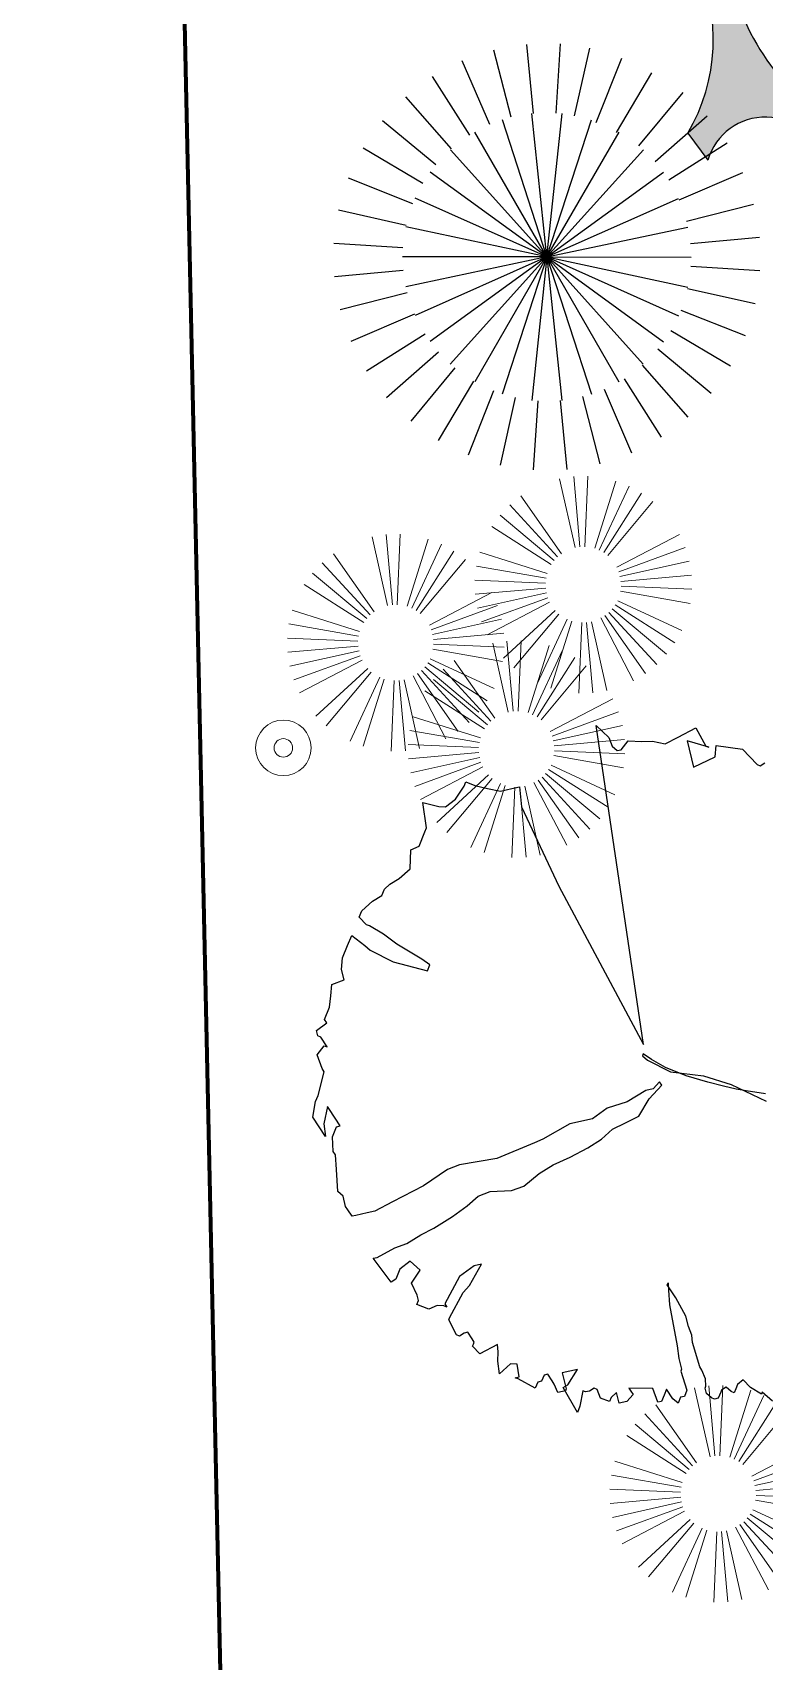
# Model space of a CAD drawing. Header units: millimetres. Extents: x 111 to 1506, y 14 to 566.
# Drawn here: x 221.747 to 223.723, y 174.241 to 178.639 of the extents above; entities that cross this region are included whole.
import ezdxf

# ---------------------------------------------------------------- set-up
doc = ezdxf.new("R2010")
doc.units = ezdxf.units.MM
for name, color, linetype, lineweight in [('Car', 222, 'Continuous', 13), ('G', 254, 'Continuous', 5), ('PALMERAS114', 114, 'Continuous', 5)]:
    doc.layers.add(name, color=color, linetype=linetype, lineweight=lineweight)
doc.layers.add('fer', color=8, linetype='Continuous')
doc.layers.add('FURN', color=253, linetype='Continuous')
doc.styles.add('ATTR', font='romans.shx', dxfattribs={"width": 0.8, "height": 2.52})

# ---------------------------------------------------------------- blocks, each defined once
blk = doc.blocks.new('abri')
at = {"layer": 'FURN'}
blk.add_hatch(color=256, dxfattribs=at).paths.add_polyline_path([(1541.4483, 14.7988), (1541.5053, 14.8935, -0.755152), (1541.367, 15.2521), (1541.2444, 15.2412, -0.169075), (1540.9762, 14.779), (1540.8625, 14.6983), (1540.9211, 14.6158, -0.248562)])
for p, q in [((1541.9232, 14.9911), (1541.8857, 15.2164)), ((1541.9975, 14.9976), (1541.9958, 15.2259)), ((1542.072, 14.9923), (1542.106, 15.2181)), ((1541.8507, 14.9732), (1541.7785, 15.1898)), ((1542.1447, 14.9754), (1542.2137, 15.1931)), ((1541.7819, 14.9441), (1541.6767, 15.1468)), ((1542.2139, 14.9474), (1542.3161, 15.1516)), ((1541.7186, 14.9046), (1541.5829, 15.0883)), ((1542.2779, 14.9088), (1542.4107, 15.0946)), ((1541.6622, 14.8557), (1541.4995, 15.0159)), ((1542.335, 14.8608), (1542.4953, 15.0235)), ((1542.384, 14.8044), (1542.5677, 14.94)), ((1541.6141, 14.7985), (1541.4284, 14.9313)), ((1541.4483, 14.7988), (1541.5053, 14.8935)), ((1541.5756, 14.7346), (1541.3713, 14.8367)), ((1542.4235, 14.741), (1542.6261, 14.8463)), ((1541.5476, 14.6654), (1541.3298, 14.7343)), ((1542.4525, 14.6723), (1542.6692, 14.7445)), ((1542.4705, 14.5998), (1542.6958, 14.6373)), ((1541.5342, 14.5804), (1541.3084, 14.6144)), ((1542.477, 14.5254), (1542.7053, 14.5272)), ((1541.5289, 14.5059), (1541.3006, 14.5041)), ((1541.5354, 14.4315), (1541.3101, 14.3941)), ((1542.4717, 14.451), (1542.6975, 14.4169)), ((1541.5498, 14.3713), (1541.3332, 14.2991)), ((1542.4548, 14.3782), (1542.6725, 14.3093)), ((1541.5789, 14.3026), (1541.3762, 14.1973)), ((1542.4267, 14.309), (1542.631, 14.2069)), ((1542.3882, 14.2451), (1542.574, 14.1123)), ((1541.6184, 14.2392), (1541.4347, 14.1036)), ((1542.3402, 14.1879), (1542.5029, 14.0277)), ((1541.6673, 14.1828), (1541.5071, 14.0201)), ((1541.7245, 14.1348), (1541.5916, 13.949)), ((1542.2838, 14.139), (1542.4194, 13.9553)), ((1541.7884, 14.0962), (1541.6863, 13.892)), ((1542.2204, 14.0995), (1542.3256, 13.8968)), ((1541.8576, 14.0682), (1541.7887, 13.8505)), ((1541.9303, 14.0513), (1541.8963, 13.8255)), ((1542.0048, 14.046), (1542.0066, 13.8176)), ((1542.0792, 14.0524), (1542.1166, 13.8272)), ((1542.1517, 14.0704), (1542.2239, 13.8538))]:
    blk.add_line(p, q, dxfattribs=at)
at = {"layer": 'FURN', "color": 62}
for q in [(1542.0174, 14.9973), (1541.8226, 14.9628), (1541.9182, 14.9903), (1542.1159, 14.9835), (1542.2094, 14.9496), (1541.7348, 14.916), (1542.2938, 14.897), (1541.6586, 14.852), (1542.3654, 14.8279), (1541.5975, 14.7736), (1542.4211, 14.7455), (1541.5539, 14.6841), (1542.4584, 14.6533), (1541.53, 14.5876), (1541.5266, 14.4882), (1541.5439, 14.3903), (1541.5813, 14.2981), (1541.637, 14.2157), (1541.7086, 14.1466), (1541.793, 14.094), (1541.8865, 14.06), (1541.985, 14.0463), (1542.4758, 14.5554), (1542.3437, 14.1916), (1542.4049, 14.27), (1542.4484, 14.3594), (1542.4724, 14.456), (1542.0842, 14.0533), (1542.1798, 14.0808), (1542.2676, 14.1276)]:
    blk.add_line((1542.0012, 14.5218), q, dxfattribs=at)
at = {"layer": 'FURN'}
for centre, radius, start, end in [((1540.4465, 15.3953), 0.8127, 301.6104, 349.0648), ((1541.4872, 15.0925), 0.1998, 126.9755, 275.2089), ((1541.3574, 14.2098), 0.596, 81.2227, 138.1085)]:
    blk.add_arc(centre, radius, start, end, dxfattribs=at)
blk = doc.blocks.new('EVG7')
for p, q in [((-9.21, 18.3), (-24.14, 54.35)), ((-6.59, 19.1), (-16.71, 56.87)), ((-3.91, 19.67), (-9.01, 58.4)), ((1.55, 19.67), (6.65, 58.4)), ((4.23, 19.1), (14.35, 56.87)), ((6.85, 18.3), (21.78, 54.35)), ((-13.82, 15.38), (-37.7, 46.51)), ((-11.62, 16.99), (-31.18, 50.87)), ((9.26, 16.99), (28.82, 50.87)), ((-16, 13.74), (-43.6, 41.34)), ((-17.84, 11.7), (-48.78, 35.44)), ((15.48, 11.7), (46.42, 35.44)), ((17.04, 9.43), (50.78, 28.91)), ((-20.59, 6.96), (-56.61, 21.87)), ((18.24, 6.96), (54.25, 21.87)), ((-21.61, 4.39), (-59.13, 14.44)), ((19.8, 1.68), (58.31, 6.74)), ((-22.19, -1.09), (-61.18, -1.09)), ((-22.16, -3.85), (-60.66, -8.92)), ((19.25, -6.56), (56.78, -16.62)), ((19.8, -3.85), (58.31, -8.92)), ((19.83, -1.09), (58.82, -1.09)), ((-20.59, -9.13), (-56.61, -24.05)), ((-19.4, -11.61), (-53.14, -31.09)), ((-17.84, -13.87), (-48.78, -37.61)), ((-13.82, -17.56), (-37.7, -48.69)), ((11.46, -17.56), (35.35, -48.69)), ((13.64, -15.91), (41.25, -43.51)), ((15.48, -13.87), (46.42, -37.61)), ((-11.62, -19.17), (-31.18, -53.05)), ((-9.21, -20.47), (-24.14, -56.52)), ((-6.59, -21.27), (-16.71, -59.04)), ((-3.91, -21.84), (-9.01, -60.57)), ((-1.18, -22.12), (-1.18, -61.09)), ((4.23, -21.27), (14.35, -59.04)), ((6.85, -20.47), (21.78, -56.52)), ((9.26, -19.17), (28.82, -53.05))]:
    blk.add_line(p, q)
at = {"style": 'ATTR', "width": 0.8, "flags": 9}
blk.add_attdef('ESTCODE', (0, 0), '', height=0.7, dxfattribs=at)
blk = doc.blocks.new('tr')
at = {"layer": 'fer', "color": 97}
for p, q in [((1379.4551, 206.4748), (1379.4432, 206.4401)), ((1379.4551, 206.4748), (1379.4432, 206.4401)), ((1379.4492, 206.4401), (1379.4432, 206.4054)), ((1379.4432, 206.4401), (1379.4492, 206.4401)), ((1379.4492, 206.4401), (1379.4432, 206.4054)), ((1379.4432, 206.4401), (1379.4492, 206.4401)), ((1379.4432, 206.4054), (1379.4313, 206.3794)), ((1379.4432, 206.4054), (1379.4313, 206.3794)), ((1379.4313, 206.3794), (1379.4492, 206.3708)), ((1379.4313, 206.3794), (1379.4313, 206.3794)), ((1379.4313, 206.3794), (1379.4492, 206.3708)), ((1379.4313, 206.3794), (1379.4313, 206.3794)), ((1379.4432, 206.4054), (1379.4432, 206.4054)), ((1379.4432, 206.4054), (1379.4432, 206.4054)), ((1379.4492, 206.3708), (1379.4611, 206.3708)), ((1379.4492, 206.3708), (1379.4611, 206.3708)), ((1379.4611, 206.3708), (1379.473, 206.3708)), ((1379.4611, 206.3708), (1379.473, 206.3708)), ((1379.473, 206.3621), (1379.467, 206.3448)), ((1379.473, 206.3621), (1379.467, 206.3448)), ((1379.473, 206.3708), (1379.473, 206.3621)), ((1379.473, 206.3708), (1379.473, 206.3621)), ((1379.467, 206.3448), (1379.4789, 206.3361)), ((1379.467, 206.3448), (1379.467, 206.3448)), ((1379.467, 206.3448), (1379.4789, 206.3361)), ((1379.467, 206.3448), (1379.467, 206.3448)), ((1379.4789, 206.3361), (1379.4849, 206.3361)), ((1379.4789, 206.3361), (1379.4849, 206.3361)), ((1379.4849, 206.3361), (1379.5027, 206.3361)), ((1379.4849, 206.3361), (1379.5027, 206.3361)), ((1379.5027, 206.3361), (1379.5087, 206.3274)), ((1379.5027, 206.3361), (1379.5087, 206.3274)), ((1379.5087, 206.3188), (1379.5027, 206.3014)), ((1379.5087, 206.3188), (1379.5027, 206.3014)), ((1379.5087, 206.3274), (1379.5087, 206.3188)), ((1379.5087, 206.3274), (1379.5087, 206.3188)), ((1379.467, 206.2841), (1379.4492, 206.2668)), ((1379.467, 206.2841), (1379.4492, 206.2668)), ((1379.4849, 206.2928), (1379.467, 206.2841)), ((1379.4849, 206.2928), (1379.467, 206.2841)), ((1379.4908, 206.2928), (1379.4849, 206.2928)), ((1379.4908, 206.2928), (1379.4849, 206.2928)), ((1379.5027, 206.3014), (1379.4908, 206.2928)), ((1379.5027, 206.3014), (1379.4908, 206.2928)), ((1379.4432, 206.2581), (1379.3897, 206.2148)), ((1379.4432, 206.2581), (1379.3897, 206.2148)), ((1379.4492, 206.2668), (1379.4432, 206.2581)), ((1379.4492, 206.2668), (1379.4432, 206.2581)), ((1379.473, 206.2148), (1379.5146, 206.2495)), ((1379.473, 206.2148), (1379.5146, 206.2495)), ((1379.5146, 206.2495), (1379.5325, 206.2495)), ((1379.5146, 206.2495), (1379.5325, 206.2495)), ((1379.5325, 206.2495), (1379.5384, 206.2408)), ((1379.5325, 206.2495), (1379.5384, 206.2408)), ((1379.5384, 206.2408), (1379.5563, 206.2408)), ((1379.5384, 206.2408), (1379.5563, 206.2408)), ((1379.5563, 206.2408), (1379.5503, 206.2235)), ((1379.5563, 206.2408), (1379.5503, 206.2235)), ((1379.354, 206.1888), (1379.3302, 206.1715)), ((1379.354, 206.1888), (1379.3302, 206.1715)), ((1379.3718, 206.2061), (1379.354, 206.1888)), ((1379.3718, 206.2061), (1379.354, 206.1888)), ((1379.3897, 206.2148), (1379.3718, 206.2061)), ((1379.3897, 206.2148), (1379.3718, 206.2061)), ((1379.4135, 206.1801), (1379.4432, 206.1975)), ((1379.4135, 206.1801), (1379.4432, 206.1975)), ((1379.4432, 206.1975), (1379.467, 206.2148)), ((1379.4432, 206.1975), (1379.467, 206.2148)), ((1379.467, 206.2148), (1379.473, 206.2148)), ((1379.467, 206.2148), (1379.473, 206.2148)), ((1379.5503, 206.2235), (1379.5325, 206.1975)), ((1379.5503, 206.2235), (1379.5325, 206.1975)), ((1379.5325, 206.1975), (1379.5503, 206.1975)), ((1379.5325, 206.1975), (1379.5503, 206.1975)), ((1379.5741, 206.1888), (1379.5444, 206.1628)), ((1379.5741, 206.1888), (1379.5444, 206.1628)), ((1379.5503, 206.1975), (1379.5682, 206.1975)), ((1379.5503, 206.1975), (1379.5682, 206.1975)), ((1379.5682, 206.1975), (1379.5741, 206.1888)), ((1379.5682, 206.1975), (1379.5741, 206.1888)), ((1378.6934, 206.1455), (1378.7053, 206.0935)), ((1378.6934, 206.1455), (1378.7053, 206.0935)), ((1378.7053, 206.0501), (1378.7112, 206.1541)), ((1378.7053, 206.0501), (1378.7112, 206.1541)), ((1379.3302, 206.1715), (1379.2944, 206.1281)), ((1379.3302, 206.1715), (1379.2944, 206.1281)), ((1379.3182, 206.1195), (1379.4135, 206.1801)), ((1379.3182, 206.1195), (1379.4135, 206.1801)), ((1379.5444, 206.1628), (1379.5682, 206.1021)), ((1379.5444, 206.1628), (1379.5682, 206.1021)), ((1379.2647, 206.0935), (1379.2825, 206.1021)), ((1379.2647, 206.0935), (1379.2825, 206.1021)), ((1379.2944, 206.1281), (1379.2706, 206.0935)), ((1379.2944, 206.1281), (1379.2706, 206.0935)), ((1379.2825, 206.1021), (1379.3182, 206.1195)), ((1379.2825, 206.1021), (1379.3182, 206.1195)), ((1379.5682, 206.1021), (1379.5741, 206.1108)), ((1379.5682, 206.1021), (1379.5741, 206.1108)), ((1379.5741, 206.1108), (1379.5801, 206.1195)), ((1379.5741, 206.1108), (1379.5801, 206.1195)), ((1379.5801, 206.1195), (1379.6039, 206.1108)), ((1379.5801, 206.1195), (1379.6039, 206.1108)), ((1379.6039, 206.1108), (1379.6158, 206.0935)), ((1379.6039, 206.1108), (1379.6158, 206.0935)), ((1378.7053, 206.0935), (1378.7112, 206.0675)), ((1378.7053, 206.0935), (1378.7112, 206.0675)), ((1378.7112, 206.0675), (1378.7172, 206.0328)), ((1378.7112, 206.0675), (1378.7172, 206.0328)), ((1379.2706, 206.0935), (1379.2647, 206.0935)), ((1379.2706, 206.0935), (1379.2647, 206.0935)), ((1379.6158, 206.0935), (1379.592, 206.0761)), ((1379.6158, 206.0935), (1379.592, 206.0761)), ((1379.592, 206.0761), (1379.6099, 206.0675)), ((1379.592, 206.0761), (1379.6099, 206.0675)), ((1379.6099, 206.0675), (1379.6218, 206.0675)), ((1379.6099, 206.0675), (1379.6218, 206.0675)), ((1379.6218, 206.0675), (1379.6218, 206.0415)), ((1379.6218, 206.0675), (1379.6218, 206.0415)), ((1378.7112, 205.9722), (1378.7053, 206.0501)), ((1378.7112, 205.9722), (1378.7053, 206.0501)), ((1378.7172, 206.0328), (1378.7231, 205.9895)), ((1378.7172, 206.0328), (1378.7231, 205.9895)), ((1379.6218, 206.0415), (1379.6039, 206.0241)), ((1379.6218, 206.0415), (1379.6039, 206.0241)), ((1379.6039, 206.0241), (1379.6039, 206.0155)), ((1379.6039, 206.0241), (1379.6039, 206.0155)), ((1379.6039, 206.0155), (1379.6158, 206.0068)), ((1379.6039, 206.0155), (1379.6158, 206.0068)), ((1378.735, 205.8855), (1378.7112, 205.9722)), ((1378.735, 205.8855), (1378.7112, 205.9722)), ((1378.7231, 205.9895), (1378.7291, 205.9288)), ((1378.7231, 205.9895), (1378.7291, 205.9288)), ((1379.6158, 206.0068), (1379.6218, 205.9981)), ((1379.6158, 206.0068), (1379.6218, 205.9981)), ((1379.6218, 205.9895), (1379.6634, 205.9981)), ((1379.6218, 205.9981), (1379.6218, 205.9895)), ((1379.6218, 205.9895), (1379.6634, 205.9981)), ((1379.6218, 205.9981), (1379.6218, 205.9895)), ((1379.6813, 205.9981), (1379.6337, 205.9375)), ((1379.6813, 205.9981), (1379.6337, 205.9375)), ((1379.6634, 205.9981), (1379.6813, 205.9981)), ((1379.6634, 205.9981), (1379.6813, 205.9981)), ((1378.7291, 205.9288), (1378.7291, 205.8682)), ((1378.7291, 205.9288), (1378.7291, 205.8682)), ((1379.5741, 205.9548), (1379.598, 205.9202)), ((1379.6218, 205.9462), (1379.5741, 205.9548)), ((1379.5741, 205.9548), (1379.598, 205.9202)), ((1379.6218, 205.9462), (1379.5741, 205.9548)), ((1379.598, 205.9202), (1379.6337, 205.9462)), ((1379.598, 205.9202), (1379.6337, 205.9462)), ((1379.6337, 205.9375), (1379.6218, 205.9462)), ((1379.6337, 205.9375), (1379.6218, 205.9462)), ((1379.6337, 205.9462), (1379.6396, 205.9462)), ((1379.6337, 205.9462), (1379.6396, 205.9462)), ((1379.6515, 205.9288), (1379.6337, 205.9115)), ((1379.6515, 205.9288), (1379.6337, 205.9115)), ((1379.6396, 205.9462), (1379.6515, 205.9288)), ((1379.6396, 205.9462), (1379.6515, 205.9288)), ((1378.7291, 205.8162), (1378.735, 205.8855)), ((1378.7291, 205.8162), (1378.735, 205.8855)), ((1379.6277, 205.9028), (1379.6158, 205.8855)), ((1379.6277, 205.9028), (1379.6158, 205.8855)), ((1379.6158, 205.8855), (1379.6218, 205.8768)), ((1379.6158, 205.8855), (1379.6218, 205.8768)), ((1379.6337, 205.9115), (1379.6277, 205.9028)), ((1379.6337, 205.9115), (1379.6277, 205.9028)), ((1379.6337, 205.9115), (1379.6337, 205.9115)), ((1379.6337, 205.9115), (1379.6337, 205.9115)), ((1378.7291, 205.8682), (1378.7231, 205.8248)), ((1378.7291, 205.8682), (1378.7231, 205.8248)), ((1378.7767, 205.8768), (1378.7707, 205.8682)), ((1378.7767, 205.8768), (1378.7707, 205.8682)), ((1378.7707, 205.8682), (1378.7946, 205.8595)), ((1378.7707, 205.8682), (1378.7946, 205.8595)), ((1378.8243, 205.8595), (1378.7767, 205.8768)), ((1378.8243, 205.8595), (1378.7767, 205.8768)), ((1378.7946, 205.8595), (1378.8065, 205.8422)), ((1378.7946, 205.8595), (1378.8065, 205.8422)), ((1378.8065, 205.8422), (1378.8541, 205.8075)), ((1378.8065, 205.8422), (1378.8541, 205.8075)), ((1378.8779, 205.8508), (1378.8243, 205.8595)), ((1378.8779, 205.8508), (1378.8243, 205.8595)), ((1378.9076, 205.8248), (1378.8779, 205.8508)), ((1378.9076, 205.8248), (1378.8779, 205.8508)), ((1379.6218, 205.8768), (1379.6396, 205.8768)), ((1379.6218, 205.8768), (1379.6396, 205.8768)), ((1379.6396, 205.8768), (1379.6456, 205.8682)), ((1379.6396, 205.8768), (1379.6456, 205.8682)), ((1379.6456, 205.8682), (1379.6634, 205.8682)), ((1379.6456, 205.8682), (1379.6456, 205.8682)), ((1379.6456, 205.8682), (1379.6634, 205.8682)), ((1379.6456, 205.8682), (1379.6456, 205.8682)), ((1379.6634, 205.8682), (1379.6575, 205.8162)), ((1379.6634, 205.8682), (1379.6575, 205.8162)), ((1377.8543, 205.7382), (1377.8781, 205.7902)), ((1377.8543, 205.7382), (1377.8781, 205.7902)), ((1377.8781, 205.7988), (1377.8662, 205.8075)), ((1377.8781, 205.7988), (1377.8662, 205.8075)), ((1377.8781, 205.7902), (1377.8781, 205.7988)), ((1377.8781, 205.7902), (1377.8781, 205.7988)), ((1378.6934, 205.7902), (1377.9435, 205.3482)), ((1378.6934, 205.7902), (1377.9435, 205.3482)), ((1378.3839, 205.4175), (1378.6934, 205.7902)), ((1378.3839, 205.4175), (1378.6934, 205.7902)), ((1378.7231, 205.8248), (1378.7172, 205.7988)), ((1378.7231, 205.8248), (1378.7172, 205.7988)), ((1378.7172, 205.7988), (1378.7231, 205.7988)), ((1378.7172, 205.7988), (1378.7231, 205.7988)), ((1378.7231, 205.7988), (1378.7291, 205.8162)), ((1378.7231, 205.7988), (1378.7291, 205.8162)), ((1378.8541, 205.8075), (1378.8898, 205.7642)), ((1378.8541, 205.8075), (1378.8898, 205.7642)), ((1378.9374, 205.7988), (1378.9076, 205.8248)), ((1378.9374, 205.7988), (1378.9076, 205.8248)), ((1378.9731, 205.7815), (1378.9374, 205.7988)), ((1378.9731, 205.7815), (1378.9374, 205.7988)), ((1379.6515, 205.8162), (1379.6218, 205.7988)), ((1379.6515, 205.8162), (1379.6218, 205.7988)), ((1379.6218, 205.7988), (1379.6277, 205.7815)), ((1379.6218, 205.7988), (1379.6277, 205.7815)), ((1379.6575, 205.8075), (1379.6515, 205.8162)), ((1379.6575, 205.8075), (1379.6515, 205.8162)), ((1379.6575, 205.8162), (1379.6575, 205.8075)), ((1379.6575, 205.8162), (1379.6575, 205.8075)), ((1378.8898, 205.7642), (1378.9314, 205.7382)), ((1378.8898, 205.7642), (1378.9314, 205.7382)), ((1379.0088, 205.7555), (1378.9731, 205.7815)), ((1379.0088, 205.7555), (1378.9731, 205.7815)), ((1379.0505, 205.7208), (1379.0088, 205.7555)), ((1379.0505, 205.7208), (1379.0088, 205.7555)), ((1379.6337, 205.7468), (1379.6099, 205.7382)), ((1379.6337, 205.7468), (1379.6099, 205.7382)), ((1379.6277, 205.7815), (1379.6634, 205.7642)), ((1379.6277, 205.7815), (1379.6634, 205.7642)), ((1379.6634, 205.7642), (1379.6337, 205.7468)), ((1379.6634, 205.7642), (1379.6337, 205.7468)), ((1379.6634, 205.7642), (1379.6634, 205.7642)), ((1379.6634, 205.7642), (1379.6634, 205.7642)), ((1377.8721, 205.6688), (1377.8543, 205.7382)), ((1377.8721, 205.6688), (1377.8543, 205.7382)), ((1378.9314, 205.7382), (1378.9671, 205.6862)), ((1378.9314, 205.7382), (1378.9671, 205.6862)), ((1379.0862, 205.6862), (1379.0505, 205.7208)), ((1379.0862, 205.6862), (1379.0505, 205.7208)), ((1379.6099, 205.7382), (1379.592, 205.7295)), ((1379.6099, 205.7382), (1379.592, 205.7295)), ((1379.592, 205.7295), (1379.6337, 205.6948)), ((1379.592, 205.7295), (1379.6337, 205.6948)), ((1377.9019, 205.6775), (1377.8721, 205.6688)), ((1377.9019, 205.6775), (1377.8721, 205.6688)), ((1377.9495, 205.6342), (1377.9019, 205.6775)), ((1377.9495, 205.6342), (1377.9019, 205.6775)), ((1378.9671, 205.6862), (1379.0326, 205.6342)), ((1378.9671, 205.6862), (1379.0326, 205.6342)), ((1379.1219, 205.6602), (1379.0862, 205.6862)), ((1379.1219, 205.6602), (1379.0862, 205.6862)), ((1379.1695, 205.6342), (1379.1219, 205.6602)), ((1379.1695, 205.6342), (1379.1219, 205.6602)), ((1379.6039, 205.6602), (1379.592, 205.6429)), ((1379.6039, 205.6602), (1379.592, 205.6429)), ((1379.6099, 205.6688), (1379.6039, 205.6602)), ((1379.6099, 205.6688), (1379.6039, 205.6602)), ((1379.6158, 205.6688), (1379.6099, 205.6688)), ((1379.6158, 205.6688), (1379.6099, 205.6688)), ((1379.6218, 205.6688), (1379.6158, 205.6688)), ((1379.6218, 205.6688), (1379.6158, 205.6688)), ((1379.6337, 205.6948), (1379.6218, 205.6688)), ((1379.6337, 205.6948), (1379.6218, 205.6688)), ((1379.6337, 205.6948), (1379.6337, 205.6948)), ((1379.6337, 205.6948), (1379.6337, 205.6948)), ((1377.8483, 205.5995), (1377.884, 205.6429)), ((1377.8483, 205.5995), (1377.884, 205.6429)), ((1377.884, 205.6515), (1377.89, 205.5909)), ((1377.884, 205.6515), (1377.884, 205.6515)), ((1377.884, 205.6429), (1377.884, 205.6515)), ((1377.884, 205.6515), (1377.89, 205.5909)), ((1377.884, 205.6515), (1377.884, 205.6515)), ((1377.884, 205.6429), (1377.884, 205.6515)), ((1377.89, 205.5909), (1377.9495, 205.6342)), ((1377.89, 205.5909), (1377.9495, 205.6342)), ((1379.0326, 205.6342), (1379.0505, 205.6169)), ((1379.0326, 205.6342), (1379.0505, 205.6169)), ((1379.0505, 205.6169), (1379.1278, 205.5389)), ((1379.0505, 205.6169), (1379.1278, 205.5389)), ((1379.1933, 205.6082), (1379.1695, 205.6342)), ((1379.1933, 205.6082), (1379.1695, 205.6342)), ((1379.6099, 205.6169), (1379.5801, 205.5822)), ((1379.6099, 205.6169), (1379.5801, 205.5822)), ((1379.592, 205.6429), (1379.598, 205.6342)), ((1379.592, 205.6429), (1379.598, 205.6342)), ((1379.598, 205.6342), (1379.6099, 205.6255)), ((1379.598, 205.6342), (1379.6099, 205.6255)), ((1379.6099, 205.6255), (1379.6099, 205.6169)), ((1379.6099, 205.6255), (1379.6099, 205.6169)), ((1377.89, 205.5649), (1377.8483, 205.5995)), ((1377.89, 205.5649), (1377.8483, 205.5995)), ((1379.2171, 205.5562), (1379.1933, 205.6082)), ((1379.2171, 205.5562), (1379.1933, 205.6082)), ((1379.4075, 205.6082), (1379.4194, 205.5909)), ((1379.473, 205.5995), (1379.4075, 205.6082)), ((1379.4075, 205.6082), (1379.4194, 205.5909)), ((1379.473, 205.5995), (1379.4075, 205.6082)), ((1379.4194, 205.5909), (1379.4611, 205.5649)), ((1379.4194, 205.5909), (1379.4611, 205.5649)), ((1379.4968, 205.5909), (1379.473, 205.5995)), ((1379.4968, 205.5909), (1379.473, 205.5995)), ((1379.5741, 205.5822), (1379.4968, 205.5909)), ((1379.5741, 205.5822), (1379.4968, 205.5909)), ((1379.5801, 205.5822), (1379.5741, 205.5822)), ((1379.5801, 205.5822), (1379.5741, 205.5822)), ((1377.9197, 205.5389), (1377.89, 205.5649)), ((1377.9197, 205.5389), (1377.89, 205.5649)), ((1377.9257, 205.5042), (1377.9197, 205.5389)), ((1377.9257, 205.5042), (1377.9197, 205.5389)), ((1379.1278, 205.5389), (1379.1814, 205.4522)), ((1379.1278, 205.5389), (1379.1814, 205.4522)), ((1379.2409, 205.5302), (1379.2171, 205.5562)), ((1379.2409, 205.5302), (1379.2171, 205.5562)), ((1379.2766, 205.5129), (1379.2409, 205.5302)), ((1379.2766, 205.5129), (1379.2409, 205.5302)), ((1379.4611, 205.5649), (1379.5444, 205.5562)), ((1379.4611, 205.5649), (1379.5444, 205.5562)), ((1379.5444, 205.5562), (1379.5503, 205.5649)), ((1379.5444, 205.5562), (1379.5503, 205.5649)), ((1379.5503, 205.5649), (1379.5503, 205.5562)), ((1379.5503, 205.5649), (1379.5503, 205.5562)), ((1379.5503, 205.5562), (1379.5563, 205.5389)), ((1379.5503, 205.5562), (1379.5563, 205.5389)), ((1379.5563, 205.5389), (1379.5741, 205.5215)), ((1379.5563, 205.5389), (1379.5741, 205.5215)), ((1377.9376, 205.4782), (1377.9257, 205.5042)), ((1377.9376, 205.4782), (1377.9257, 205.5042)), ((1379.3182, 205.4869), (1379.2766, 205.5129)), ((1379.3182, 205.4869), (1379.2766, 205.5129)), ((1379.3659, 205.4522), (1379.3182, 205.4869)), ((1379.3659, 205.4522), (1379.3182, 205.4869)), ((1379.5622, 205.4869), (1379.5503, 205.4782)), ((1379.5622, 205.4869), (1379.5503, 205.4782)), ((1379.5741, 205.4869), (1379.5622, 205.4869)), ((1379.5741, 205.4869), (1379.5622, 205.4869)), ((1379.5741, 205.5215), (1379.5741, 205.5042)), ((1379.5741, 205.5215), (1379.5741, 205.5042)), ((1379.5741, 205.5042), (1379.5741, 205.4869)), ((1379.5741, 205.5042), (1379.5741, 205.4869)), ((1377.9495, 205.4435), (1377.9376, 205.4782)), ((1377.9495, 205.4435), (1377.9376, 205.4782)), ((1377.9793, 205.4349), (1377.9495, 205.4435)), ((1377.9793, 205.4349), (1377.9495, 205.4435)), ((1379.1814, 205.4522), (1379.2052, 205.4262)), ((1379.1814, 205.4522), (1379.2052, 205.4262)), ((1379.3956, 205.4262), (1379.3659, 205.4522)), ((1379.3956, 205.4262), (1379.3659, 205.4522)), ((1379.4849, 205.4609), (1379.473, 205.4262)), ((1379.4849, 205.4609), (1379.473, 205.4262)), ((1379.5265, 205.4522), (1379.4849, 205.4609)), ((1379.5265, 205.4522), (1379.4849, 205.4609)), ((1379.5503, 205.4782), (1379.5265, 205.4522)), ((1379.5503, 205.4782), (1379.5265, 205.4522)), ((1379.5503, 205.4782), (1379.5503, 205.4782)), ((1379.5503, 205.4782), (1379.5503, 205.4782)), ((1377.9614, 205.3915), (1377.9793, 205.4089)), ((1377.9614, 205.3915), (1377.9793, 205.4089)), ((1377.9852, 205.4262), (1377.9793, 205.4349)), ((1377.9852, 205.4262), (1377.9793, 205.4349)), ((1377.9793, 205.4089), (1377.9852, 205.4262)), ((1377.9793, 205.4089), (1377.9852, 205.4262)), ((1378.2232, 205.2442), (1378.3839, 205.4175)), ((1378.2232, 205.2442), (1378.3839, 205.4175)), ((1379.2052, 205.4262), (1379.2706, 205.3829)), ((1379.2052, 205.4262), (1379.2706, 205.3829)), ((1379.4313, 205.4002), (1379.3956, 205.4262)), ((1379.4313, 205.4002), (1379.3956, 205.4262)), ((1379.4551, 205.3742), (1379.4313, 205.4002)), ((1379.4551, 205.3742), (1379.4313, 205.4002)), ((1379.473, 205.4262), (1379.5027, 205.4089)), ((1379.473, 205.4262), (1379.5027, 205.4089)), ((1379.5027, 205.4089), (1379.5325, 205.4089)), ((1379.5027, 205.4089), (1379.5325, 205.4089)), ((1379.5444, 205.4002), (1379.5027, 205.3309)), ((1379.5444, 205.4002), (1379.5027, 205.3309)), ((1379.5325, 205.4089), (1379.5444, 205.4002)), ((1379.5325, 205.4089), (1379.5444, 205.4002)), ((1377.9435, 205.3482), (1377.9614, 205.3915)), ((1377.9435, 205.3482), (1377.9614, 205.3915)), ((1379.2706, 205.3829), (1379.3421, 205.3222)), ((1379.2706, 205.3829), (1379.3421, 205.3222)), ((1379.4968, 205.3396), (1379.4551, 205.3742)), ((1379.4968, 205.3396), (1379.4551, 205.3742)), ((1377.9435, 205.3482), (1377.9435, 205.3482)), ((1377.9435, 205.3482), (1377.9435, 205.3482)), ((1379.3421, 205.3222), (1379.3837, 205.2876)), ((1379.3421, 205.3222), (1379.3837, 205.2876)), ((1379.5027, 205.3309), (1379.4968, 205.3396)), ((1379.5027, 205.3309), (1379.4968, 205.3396)), ((1379.3837, 205.2876), (1379.3956, 205.2702)), ((1379.3837, 205.2876), (1379.3956, 205.2702)), ((1379.3956, 205.2702), (1379.4135, 205.2442)), ((1379.3956, 205.2702), (1379.4135, 205.2442)), ((1378.1756, 205.2182), (1378.2232, 205.2442)), ((1378.1756, 205.2182), (1378.2232, 205.2442)), ((1379.4194, 205.2356), (1379.4075, 205.2182)), ((1379.4194, 205.2356), (1379.4075, 205.2182)), ((1379.4135, 205.2442), (1379.4194, 205.2356)), ((1379.4135, 205.2442), (1379.4135, 205.2442)), ((1379.4135, 205.2442), (1379.4194, 205.2356)), ((1379.4135, 205.2442), (1379.4135, 205.2442)), ((1378.1756, 205.2182), (1378.1756, 205.2182)), ((1378.1756, 205.2182), (1378.1756, 205.2182)), ((1378.1875, 205.2009), (1378.1756, 205.2182)), ((1378.1756, 205.2182), (1378.1756, 205.2182)), ((1378.1756, 205.2182), (1378.1756, 205.2182)), ((1378.1875, 205.2009), (1378.1756, 205.2182)), ((1378.2054, 205.1749), (1378.1875, 205.2009)), ((1378.2054, 205.1749), (1378.1875, 205.2009)), ((1378.2113, 205.1402), (1378.2054, 205.1749)), ((1378.2113, 205.1402), (1378.2054, 205.1749)), ((1378.7112, 205.1749), (1378.7053, 205.1489)), ((1378.7112, 205.1749), (1378.7053, 205.1489)), ((1378.7291, 205.1749), (1378.7112, 205.1749)), ((1378.7291, 205.1749), (1378.7112, 205.1749)), ((1378.741, 205.0796), (1378.7291, 205.1749)), ((1378.741, 205.0796), (1378.7291, 205.1749)), ((1379.3718, 205.1749), (1379.3182, 205.1489)), ((1379.3718, 205.1749), (1379.3182, 205.1489)), ((1379.3778, 205.1922), (1379.3718, 205.1749)), ((1379.3778, 205.1922), (1379.3718, 205.1749)), ((1379.4016, 205.2096), (1379.3778, 205.1922)), ((1379.4016, 205.2096), (1379.3778, 205.1922)), ((1379.3778, 205.1922), (1379.3778, 205.1922)), ((1379.3778, 205.1922), (1379.3778, 205.1922)), ((1379.3778, 205.1922), (1379.3778, 205.1922)), ((1379.3778, 205.1922), (1379.3778, 205.1922)), ((1379.4075, 205.2182), (1379.4016, 205.2096)), ((1379.4075, 205.2182), (1379.4016, 205.2096)), ((1378.2113, 205.1402), (1378.2113, 205.1402)), ((1378.2173, 205.1056), (1378.2113, 205.1402)), ((1378.2113, 205.1402), (1378.2113, 205.1402)), ((1378.2173, 205.1056), (1378.2113, 205.1402)), ((1378.7053, 205.1489), (1378.6934, 205.0709)), ((1378.7053, 205.1489), (1378.6934, 205.0709)), ((1379.2825, 205.1316), (1379.2766, 205.1229)), ((1379.2825, 205.1316), (1379.2766, 205.1229)), ((1379.3182, 205.1489), (1379.2825, 205.1316)), ((1379.3182, 205.1489), (1379.2825, 205.1316)), ((1379.3182, 205.1489), (1379.3182, 205.1489)), ((1379.3182, 205.1489), (1379.3182, 205.1489)), ((1378.2173, 205.0796), (1378.2173, 205.1056)), ((1378.2173, 205.0796), (1378.2173, 205.1056)), ((1379.2052, 205.1142), (1379.1754, 205.0709)), ((1379.2052, 205.1142), (1379.1754, 205.0709)), ((1379.2111, 205.1056), (1379.2052, 205.1142)), ((1379.2111, 205.1056), (1379.2052, 205.1142)), ((1379.2409, 205.1056), (1379.2111, 205.1056)), ((1379.2409, 205.1056), (1379.2111, 205.1056)), ((1379.2468, 205.0882), (1379.2111, 205.0363)), ((1379.2468, 205.0882), (1379.2111, 205.0363)), ((1379.2171, 205.0709), (1379.2468, 205.0882)), ((1379.2171, 205.0709), (1379.2468, 205.0882)), ((1379.2766, 205.1229), (1379.2409, 205.1056)), ((1379.2766, 205.1229), (1379.2409, 205.1056)), ((1378.2292, 205.0796), (1378.2173, 205.0796)), ((1378.2292, 205.0796), (1378.2173, 205.0796)), ((1378.2709, 205.0709), (1378.2292, 205.0796)), ((1378.2709, 205.0709), (1378.2292, 205.0796)), ((1378.3006, 205.0536), (1378.2709, 205.0709)), ((1378.3006, 205.0536), (1378.2709, 205.0709)), ((1378.3066, 205.0363), (1378.3006, 205.0536)), ((1378.3066, 205.0363), (1378.3006, 205.0536)), ((1378.6934, 205.0709), (1378.6815, 205.0276)), ((1378.6934, 205.0709), (1378.6815, 205.0276)), ((1378.735, 205.0103), (1378.741, 205.0796)), ((1378.735, 205.0103), (1378.741, 205.0796)), ((1379.1695, 205.0622), (1379.2171, 205.0709)), ((1379.1754, 205.0709), (1379.1695, 205.0622)), ((1379.1695, 205.0622), (1379.2171, 205.0709)), ((1379.1754, 205.0709), (1379.1695, 205.0622)), ((1378.3125, 204.9929), (1378.3066, 205.0363)), ((1378.3125, 204.9929), (1378.3066, 205.0363)), ((1378.372, 205.0276), (1378.3125, 204.9929)), ((1378.372, 205.0276), (1378.3125, 204.9929)), ((1378.3839, 205.0276), (1378.372, 205.0276)), ((1378.3839, 205.0276), (1378.372, 205.0276)), ((1378.4256, 205.0276), (1378.3839, 205.0276)), ((1378.4256, 205.0276), (1378.3839, 205.0276)), ((1378.4434, 205.0103), (1378.4256, 205.0276)), ((1378.4434, 205.0103), (1378.4256, 205.0276)), ((1378.491, 205.0276), (1378.4434, 205.0103)), ((1378.491, 205.0276), (1378.4434, 205.0103)), ((1378.5268, 205.0103), (1378.491, 205.0276)), ((1378.5268, 205.0103), (1378.491, 205.0276)), ((1378.5506, 204.9929), (1378.5268, 205.0103)), ((1378.5506, 204.9929), (1378.5268, 205.0103)), ((1378.6815, 205.0276), (1378.6755, 204.9843)), ((1378.6815, 205.0276), (1378.6755, 204.9843)), ((1378.7291, 204.9929), (1378.735, 205.0103)), ((1378.7291, 204.9929), (1378.735, 205.0103)), ((1379.0207, 205.0016), (1379.0028, 204.9756)), ((1379.0207, 205.0016), (1379.0028, 204.9756)), ((1379.0207, 204.9929), (1379.0207, 205.0016)), ((1379.0207, 204.9929), (1379.0207, 205.0016)), ((1379.0802, 205.0103), (1379.0505, 204.9843)), ((1379.0802, 205.0103), (1379.0505, 204.9843)), ((1379.0862, 205.0189), (1379.0802, 205.0103)), ((1379.0862, 205.0189), (1379.0802, 205.0103)), ((1379.1516, 205.0276), (1379.0862, 205.0189)), ((1379.1516, 205.0276), (1379.0862, 205.0189)), ((1379.0862, 205.0189), (1379.0862, 205.0189)), ((1379.0862, 205.0189), (1379.0862, 205.0189)), ((1379.1695, 205.0276), (1379.1516, 205.0276)), ((1379.1695, 205.0276), (1379.1516, 205.0276)), ((1379.2111, 205.0363), (1379.1695, 205.0276)), ((1379.2111, 205.0363), (1379.1695, 205.0276)), ((1378.5684, 204.9843), (1378.5506, 204.9929)), ((1378.5684, 204.9843), (1378.5506, 204.9929)), ((1378.5863, 204.9843), (1378.5684, 204.9843)), ((1378.5863, 204.9843), (1378.5684, 204.9843)), ((1378.6101, 204.9669), (1378.5863, 204.9843)), ((1378.6101, 204.9669), (1378.5863, 204.9843)), ((1378.6458, 204.9496), (1378.6101, 204.9669)), ((1378.6458, 204.9496), (1378.6101, 204.9669)), ((1378.6755, 204.9756), (1378.6636, 204.9496)), ((1378.6755, 204.9756), (1378.6636, 204.9496)), ((1378.6755, 204.9843), (1378.6755, 204.9756)), ((1378.6755, 204.9843), (1378.6755, 204.9756)), ((1378.7172, 204.9496), (1378.7291, 204.9929)), ((1378.7172, 204.9496), (1378.7291, 204.9929)), ((1378.8124, 204.9583), (1378.7827, 204.9496)), ((1378.8124, 204.9583), (1378.7827, 204.9496)), ((1378.8362, 204.9756), (1378.8124, 204.9583)), ((1378.8362, 204.9756), (1378.8124, 204.9583)), ((1378.86, 204.9496), (1378.8362, 204.9756)), ((1378.86, 204.9496), (1378.8362, 204.9756)), ((1378.8898, 204.9583), (1378.86, 204.9496)), ((1378.8898, 204.9583), (1378.86, 204.9496)), ((1378.9195, 204.9669), (1378.8898, 204.9583)), ((1378.9195, 204.9669), (1378.8898, 204.9583)), ((1378.9552, 204.9669), (1378.9195, 204.9669)), ((1378.9552, 204.9669), (1378.9195, 204.9669)), ((1378.9612, 204.9756), (1378.9552, 204.9669)), ((1378.9612, 204.9756), (1378.9552, 204.9669)), ((1378.9909, 204.9583), (1378.9612, 204.9756)), ((1378.9909, 204.9583), (1378.9612, 204.9756)), ((1379.0028, 204.9669), (1378.9909, 204.9583)), ((1379.0028, 204.9669), (1378.9909, 204.9583)), ((1379.0028, 204.9756), (1379.0028, 204.9669)), ((1379.0028, 204.9756), (1379.0028, 204.9669)), ((1379.0505, 204.9843), (1379.0207, 204.9929)), ((1379.0505, 204.9843), (1379.0207, 204.9929)), ((1379.0505, 204.9843), (1379.0505, 204.9843)), ((1379.0505, 204.9843), (1379.0505, 204.9843)), ((1379.0505, 204.9843), (1379.0505, 204.9843)), ((1379.0505, 204.9843), (1379.0505, 204.9843)), ((1378.6636, 204.9496), (1378.6458, 204.9496)), ((1378.6636, 204.9496), (1378.6458, 204.9496)), ((1378.7469, 204.9496), (1378.7172, 204.9496)), ((1378.7469, 204.9496), (1378.7172, 204.9496)), ((1378.7827, 204.9496), (1378.7469, 204.9496)), ((1378.7827, 204.9496), (1378.7469, 204.9496))]:
    blk.add_line(p, q, dxfattribs=at)

msp = doc.modelspace()

# ---------------------------------------------------------------- hatches: boundary and pattern name
at = {"layer": 'G', "lineweight": 100, "ltscale": 1000}
h = msp.add_hatch(dxfattribs=at)
h.set_pattern_fill('AR-HBONE', color=256, scale=0.046, angle=-22.08523, style=0)
h.set_pattern_definition([(22.914772, (777.23143, 1670.63463), (0.097837146, 0.241122153), [0.552, -0.184]), (112.914772, (777.40091, 1670.70627), (0.097837146, 0.241122153), [0.552, -0.184])])
edge = h.paths.add_edge_path()
edge.add_line((221.74739, 201.07699), (222.24177, 203.56684))
edge.add_line((222.24177, 203.56684), (283.25265, 176.18215))
edge.add_line((283.25265, 176.18215), (282.61554, 174.27589))
edge.add_line((282.61554, 174.27589), (222.04443, 201.46319))

# ---------------------------------------------------------------- linework, layer by layer
at = {"lineweight": 100, "ltscale": 1000}
msp.add_line((222.13675, 179.60099), (222.28716, 172.67398), dxfattribs=at)
at = {"layer": 'Car'}
for radius in [0.075, 0.025]:
    msp.add_circle((222.42443, 176.70762), radius, dxfattribs=at)

# ---------------------------------------------------------------- block references
at = {"lineweight": 100, "xscale": 0.8182511777390739, "yscale": 0.8182511777390739, "zscale": 0.8182511777390739, "rotation": 247.9147716791316}
msp.add_blockref('abri', (686.5225, 1351.66513), dxfattribs=at)
at = {"lineweight": 100, "rotation": 247.9147716791316}
msp.add_blockref('tr', (551.07491, 1530.81389), dxfattribs=at)
at = {"layer": 'PALMERAS114', "extrusion": (0, 0, -1), "xscale": -0.004880888891868356, "yscale": 0.004880888891718753, "zscale": -0.004880888891868356, "rotation": 294.9205878507973}
for p in [(-223.23163, 177.15555), (-222.72533, 176.99906), (-223.0515, 176.71161), (-223.59603, 174.70151)]:
    msp.add_blockref('EVG7', p, dxfattribs=at)

doc.saveas('drawing.dxf')
